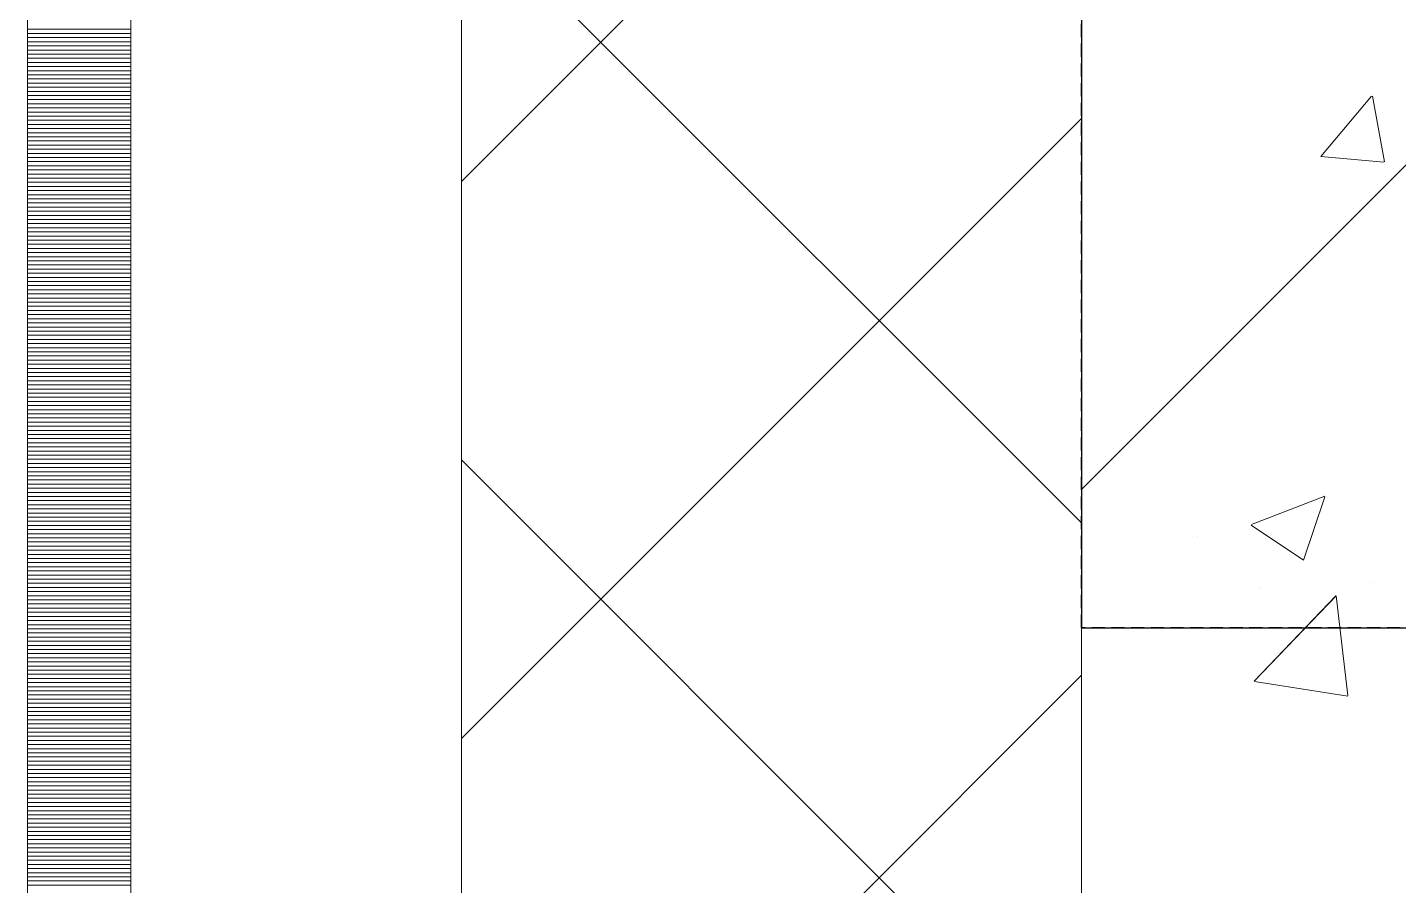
# Model space of a CAD drawing. Header units: millimetres. Extents: x 470010 to 1231400, y -134005 to 421770.
# Drawn here: x 672518.6 to 672850.3, y -53573.6 to -53366 of the extents above; entities that cross this region are included whole.
import ezdxf
from ezdxf.enums import TextEntityAlignment as Align

# ---------------------------------------------------------------- set-up
doc = ezdxf.new("R2010")
doc.units = ezdxf.units.MM
doc.linetypes.add('DASHED', pattern=[19.05, 12.7, -6.35])
doc.linetypes.add('HIDDEN2', pattern=[4.7625, 3.175, -1.5875])
doc.layers.get('Defpoints').update_dxf_attribs({"color": 140})
doc.layers.add('АР_Делит', color=120, linetype='Continuous', lineweight=0, plot=False)
for name, color, linetype, lineweight in [('АР_Колонны', 70, 'Continuous', 30), ('АР_Стены ЖБ', 7, 'Continuous', 35), ('АР_Стены ПЕНОблок', 52, 'Continuous', 20), ('АР_Тонкая', 254, 'Continuous', 5), ('АР_Утеплитель', 31, 'Continuous', 0), ('АР_Штриховка', 8, 'Continuous', 0)]:
    doc.layers.add(name, color=color, linetype=linetype, lineweight=lineweight)
doc.layers.add('РД_Оси_100', color=7, linetype='Continuous', lineweight=0, true_color=0x525252)
doc.styles.add('style1', font='ARIALN.TTF')

# ---------------------------------------------------------------- blocks, each defined once
blk = doc.blocks.new('СОШ_2200_АР_ОСИ_М100_28.05.24')
at = {"layer": 'АР_Делит', "color": 251, "linetype": 'DASHED', "true_color": 0x636466}
blk.add_lwpolyline([(114955, 135155), (114955, -355), (93595.036, -355), (93595.036, 13855), (94145, 13855), (94145, 68320), (66055, 68320), (66055, 13857.73), (83455, 13857.73), (83455, -355), (45245, -355), (45245, 13145), (44695, 13145), (44695, 26755), (45245, 26755), (45245, 68320), (20455, 68320), (20455, 26755), (27955, 26755), (27955, 13145), (-355, 13145), (-355, 100855)], dxfattribs=at)
blk = doc.blocks.new('A$C9108343f')
at = {"layer": 'АР_Колонны', "color": 18, "linetype": 'HIDDEN2', "lineweight": 25, "true_color": 0x000000}
for p, q in [((7054.96, 46855), (7054.96, 47755)), ((7274.96, 46855), (7054.96, 46855))]:
    blk.add_line(p, q, dxfattribs=at)
at = {"layer": 'АР_Колонны', "color": 18, "linetype": 'Continuous', "lineweight": 15, "true_color": 0x000000}
for p, q in [((7054.96, 47755), (7054.96, 46855)), ((7054.96, 47755), (7054.96, 46855)), ((7054.96, 46855), (7274.96, 46855)), ((7054.96, 46855), (7274.96, 46855))]:
    blk.add_line(p, q, dxfattribs=at)
at = {"layer": 'АР_Стены ЖБ', "color": 18, "linetype": 'Continuous', "lineweight": 30, "true_color": 0x000000}
for p, q in [((7054.96, 47755), (7054.96, 46855)), ((7054.96, 46855), (7274.96, 46855))]:
    blk.add_line(p, q, dxfattribs=at)
at = {"layer": 'АР_Стены ПЕНОблок', "color": 18, "linetype": 'Continuous', "lineweight": 20, "true_color": 0x000000}
blk.add_line((7054.96, 97555), (7054.96, 21355), dxfattribs=at)
at = {"layer": 'АР_Тонкая', "color": 18, "linetype": 'Continuous', "lineweight": 5, "true_color": 0x000000}
for p, q in [((6799.96, 97555), (6799.96, 21355)), ((6824.96, 97555), (6824.96, 21355)), ((6824.96, 21355), (6824.96, 97555)), ((6904.96, 21355), (6904.96, 97555))]:
    blk.add_line(p, q, dxfattribs=at)
at = {"layer": 'АР_Утеплитель', "color": 18, "linetype": 'Continuous', "lineweight": 0, "true_color": 0x000000}
for p, q in [((6904.96, 97555), (6904.96, 21355)), ((7054.96, 21355), (7054.96, 97555))]:
    blk.add_line(p, q, dxfattribs=at)
at = {"layer": 'АР_Штриховка', "color": 18, "linetype": 'Continuous', "lineweight": 0, "true_color": 0x000000}
for p, q in [((6904.96, 46962.92), (7054.96, 47112.92)), ((7054.96, 46880.36), (6904.96, 47030.36)), ((6799.96, 46999.75), (6824.96, 46999.75)), ((6799.96, 46998.75), (6824.96, 46998.75)), ((6799.96, 46997.75), (6824.96, 46997.75)), ((6799.96, 46996.75), (6824.96, 46996.75)), ((6799.96, 46995.75), (6824.96, 46995.75)), ((6799.96, 46994.75), (6824.96, 46994.75)), ((6799.96, 46993.75), (6824.96, 46993.75)), ((6799.96, 46992.75), (6824.96, 46992.75)), ((6799.96, 46991.75), (6824.96, 46991.75)), ((6799.96, 46990.75), (6824.96, 46990.75)), ((6799.96, 46989.75), (6824.96, 46989.75)), ((6799.96, 46988.75), (6824.96, 46988.75)), ((6799.96, 46987.75), (6824.96, 46987.75)), ((6799.96, 46986.75), (6824.96, 46986.75)), ((6799.96, 46985.75), (6824.96, 46985.75)), ((6799.96, 46984.75), (6824.96, 46984.75)), ((6799.96, 46983.75), (6824.96, 46983.75)), ((6799.96, 46982.75), (6824.96, 46982.75)), ((7112.92, 46968.97), (7125.17, 46983.56)), ((7128.29, 46967.67), (7125.36, 46983.59)), ((6799.96, 46981.75), (6824.96, 46981.75)), ((6799.96, 46980.75), (6824.96, 46980.75)), ((6799.96, 46979.75), (6824.96, 46979.75)), ((6799.96, 46978.75), (6824.96, 46978.75)), ((6799.96, 46977.75), (6824.96, 46977.75)), ((6799.96, 46976.75), (6824.96, 46976.75)), ((6799.96, 46975.75), (6824.96, 46975.75)), ((6904.96, 46828.22), (7054.96, 46978.22)), ((6799.96, 46974.75), (6824.96, 46974.75)), ((6799.96, 46973.75), (6824.96, 46973.75)), ((6799.96, 46972.75), (6824.96, 46972.75)), ((6799.96, 46971.75), (6824.96, 46971.75)), ((6799.96, 46970.75), (6824.96, 46970.75)), ((6799.96, 46969.75), (6824.96, 46969.75)), ((7112.92, 46968.97), (7128.11, 46967.64)), ((6799.96, 46968.75), (6824.96, 46968.75)), ((6799.96, 46967.75), (6824.96, 46967.75)), ((6799.96, 46966.75), (6824.96, 46966.75)), ((6799.96, 46965.75), (6824.96, 46965.75)), ((6799.96, 46964.75), (6824.96, 46964.75)), ((6799.96, 46963.75), (6824.96, 46963.75)), ((6799.96, 46962.75), (6824.96, 46962.75)), ((6799.96, 46961.75), (6824.96, 46961.75)), ((6799.96, 46960.75), (6824.96, 46960.75)), ((6799.96, 46959.75), (6824.96, 46959.75)), ((6799.96, 46958.75), (6824.96, 46958.75)), ((6799.96, 46957.75), (6824.96, 46957.75)), ((6799.96, 46956.75), (6824.96, 46956.75)), ((6799.96, 46955.75), (6824.96, 46955.75)), ((6799.96, 46954.75), (6824.96, 46954.75)), ((6799.96, 46953.75), (6824.96, 46953.75)), ((6799.96, 46952.75), (6824.96, 46952.75)), ((6799.96, 46951.75), (6824.96, 46951.75)), ((6799.96, 46950.75), (6824.96, 46950.75)), ((6799.96, 46949.75), (6824.96, 46949.75)), ((6799.96, 46948.75), (6824.96, 46948.75)), ((6799.96, 46947.75), (6824.96, 46947.75)), ((6799.96, 46946.75), (6824.96, 46946.75)), ((6799.96, 46945.75), (6824.96, 46945.75)), ((6799.96, 46944.75), (6824.96, 46944.75)), ((6799.96, 46943.75), (6824.96, 46943.75)), ((6799.96, 46942.75), (6824.96, 46942.75)), ((6799.96, 46941.75), (6824.96, 46941.75)), ((6799.96, 46940.75), (6824.96, 46940.75)), ((6799.96, 46939.75), (6824.96, 46939.75)), ((6799.96, 46938.75), (6824.96, 46938.75)), ((6799.96, 46937.75), (6824.96, 46937.75)), ((6799.96, 46936.75), (6824.96, 46936.75)), ((6799.96, 46935.75), (6824.96, 46935.75)), ((6799.96, 46934.75), (6824.96, 46934.75)), ((6799.96, 46933.75), (6824.96, 46933.75)), ((6799.96, 46932.75), (6824.96, 46932.75)), ((6799.96, 46931.75), (6824.96, 46931.75)), ((6799.96, 46930.75), (6824.96, 46930.75)), ((6799.96, 46929.75), (6824.96, 46929.75)), ((6799.96, 46928.75), (6824.96, 46928.75)), ((6799.96, 46927.75), (6824.96, 46927.75)), ((6799.96, 46926.75), (6824.96, 46926.75)), ((6799.96, 46925.75), (6824.96, 46925.75)), ((6799.96, 46924.75), (6824.96, 46924.75)), ((6799.96, 46923.75), (6824.96, 46923.75)), ((6799.96, 46922.75), (6824.96, 46922.75)), ((6799.96, 46921.75), (6824.96, 46921.75)), ((6799.96, 46920.75), (6824.96, 46920.75)), ((6799.96, 46919.75), (6824.96, 46919.75)), ((6799.96, 46918.75), (6824.96, 46918.75)), ((6799.96, 46917.75), (6824.96, 46917.75)), ((6799.96, 46916.75), (6824.96, 46916.75)), ((6799.96, 46915.75), (6824.96, 46915.75)), ((6799.96, 46914.75), (6824.96, 46914.75)), ((6799.96, 46913.75), (6824.96, 46913.75)), ((6799.96, 46912.75), (6824.96, 46912.75)), ((6799.96, 46911.75), (6824.96, 46911.75)), ((6799.96, 46910.75), (6824.96, 46910.75)), ((6799.96, 46909.75), (6824.96, 46909.75)), ((6799.96, 46908.75), (6824.96, 46908.75)), ((6799.96, 46907.75), (6824.96, 46907.75)), ((6799.96, 46906.75), (6824.96, 46906.75)), ((6799.96, 46905.75), (6824.96, 46905.75)), ((6799.96, 46904.75), (6824.96, 46904.75)), ((6799.96, 46903.75), (6824.96, 46903.75)), ((6799.96, 46902.75), (6824.96, 46902.75)), ((6799.96, 46901.75), (6824.96, 46901.75)), ((6799.96, 46900.75), (6824.96, 46900.75)), ((6799.96, 46899.75), (6824.96, 46899.75)), ((6799.96, 46898.75), (6824.96, 46898.75)), ((6799.96, 46897.75), (6824.96, 46897.75)), ((6799.96, 46896.75), (6824.96, 46896.75)), ((6799.96, 46895.75), (6824.96, 46895.75)), ((6799.96, 46894.75), (6824.96, 46894.75)), ((6799.96, 46893.75), (6824.96, 46893.75)), ((6799.96, 46892.75), (6824.96, 46892.75)), ((7054.96, 46745.65), (6904.96, 46895.65)), ((6799.96, 46891.75), (6824.96, 46891.75)), ((6799.96, 46890.75), (6824.96, 46890.75)), ((6799.96, 46889.75), (6824.96, 46889.75)), ((6799.96, 46888.75), (6824.96, 46888.75)), ((6799.96, 46887.75), (6824.96, 46887.75)), ((6799.96, 46886.75), (6824.96, 46886.75)), ((7096.1, 46879.99), (7113.89, 46886.81)), ((7108.69, 46871.33), (7113.84, 46886.67)), ((6799.96, 46885.75), (6824.96, 46885.75)), ((6799.96, 46884.75), (6824.96, 46884.75)), ((6799.96, 46883.75), (6824.96, 46883.75)), ((6799.96, 46882.75), (6824.96, 46882.75)), ((6799.96, 46881.75), (6824.96, 46881.75)), ((6799.96, 46880.75), (6824.96, 46880.75)), ((6799.96, 46879.75), (6824.96, 46879.75)), ((7096.04, 46879.85), (7108.68, 46871.33)), ((6799.96, 46878.75), (6824.96, 46878.75)), ((6799.96, 46877.75), (6824.96, 46877.75)), ((6799.96, 46876.75), (6824.96, 46876.75)), ((7082.95, 46877.11), (7082.95, 46877.11)), ((6799.96, 46875.75), (6824.96, 46875.75)), ((6799.96, 46874.75), (6824.96, 46874.75)), ((6799.96, 46873.75), (6824.96, 46873.75)), ((6799.96, 46872.75), (6824.96, 46872.75)), ((6799.96, 46871.75), (6824.96, 46871.75)), ((6799.96, 46870.75), (6824.96, 46870.75)), ((6799.96, 46869.75), (6824.96, 46869.75)), ((6799.96, 46868.75), (6824.96, 46868.75)), ((6799.96, 46867.75), (6824.96, 46867.75)), ((6799.96, 46866.75), (6824.96, 46866.75)), ((6799.96, 46865.75), (6824.96, 46865.75)), ((6799.96, 46864.75), (6824.96, 46864.75)), ((6799.96, 46863.75), (6824.96, 46863.75)), ((6799.96, 46862.75), (6824.96, 46862.75)), ((7096.78, 46842.08), (7116.57, 46862.7)), ((7098.39, 46864.55), (7098.39, 46864.55)), ((7119.43, 46838.59), (7116.62, 46862.71)), ((7124.88, 46865.85), (7124.88, 46865.85)), ((6799.96, 46861.75), (6824.96, 46861.75)), ((6799.96, 46860.75), (6824.96, 46860.75)), ((6799.96, 46859.75), (6824.96, 46859.75)), ((6799.96, 46858.75), (6824.96, 46858.75)), ((6799.96, 46857.75), (6824.96, 46857.75)), ((6799.96, 46856.75), (6824.96, 46856.75)), ((6799.96, 46855.75), (6824.96, 46855.75)), ((6799.96, 46854.75), (6824.96, 46854.75)), ((6799.96, 46853.75), (6824.96, 46853.75)), ((6799.96, 46852.75), (6824.96, 46852.75)), ((6799.96, 46851.75), (6824.96, 46851.75)), ((6799.96, 46850.75), (6824.96, 46850.75)), ((6799.96, 46849.75), (6824.96, 46849.75)), ((6799.96, 46848.75), (6824.96, 46848.75)), ((6799.96, 46847.75), (6824.96, 46847.75)), ((6799.96, 46846.75), (6824.96, 46846.75)), ((6799.96, 46845.75), (6824.96, 46845.75)), ((6799.96, 46844.75), (6824.96, 46844.75)), ((6799.96, 46843.75), (6824.96, 46843.75)), ((6799.96, 46842.75), (6824.96, 46842.75)), ((6904.96, 46693.52), (7054.96, 46843.52)), ((6799.96, 46841.75), (6824.96, 46841.75)), ((6799.96, 46840.75), (6824.96, 46840.75)), ((6799.96, 46839.75), (6824.96, 46839.75)), ((7096.82, 46842), (7119.41, 46838.49)), ((6799.96, 46838.75), (6824.96, 46838.75)), ((6799.96, 46837.75), (6824.96, 46837.75)), ((6799.96, 46836.75), (6824.96, 46836.75)), ((6799.96, 46835.75), (6824.96, 46835.75)), ((6799.96, 46834.75), (6824.96, 46834.75)), ((6799.96, 46833.75), (6824.96, 46833.75)), ((6799.96, 46832.75), (6824.96, 46832.75)), ((6799.96, 46831.75), (6824.96, 46831.75)), ((6799.96, 46830.75), (6824.96, 46830.75)), ((6799.96, 46829.75), (6824.96, 46829.75)), ((6799.96, 46828.75), (6824.96, 46828.75)), ((6799.96, 46827.75), (6824.96, 46827.75)), ((6799.96, 46826.75), (6824.96, 46826.75)), ((6799.96, 46825.75), (6824.96, 46825.75)), ((6799.96, 46824.75), (6824.96, 46824.75)), ((6799.96, 46823.75), (6824.96, 46823.75)), ((6799.96, 46822.75), (6824.96, 46822.75)), ((6799.96, 46821.75), (6824.96, 46821.75)), ((6799.96, 46820.75), (6824.96, 46820.75)), ((6799.96, 46819.75), (6824.96, 46819.75)), ((6799.96, 46818.75), (6824.96, 46818.75)), ((6799.96, 46817.75), (6824.96, 46817.75)), ((6799.96, 46816.75), (6824.96, 46816.75)), ((6799.96, 46815.75), (6824.96, 46815.75)), ((6799.96, 46814.75), (6824.96, 46814.75)), ((6799.96, 46813.75), (6824.96, 46813.75)), ((6799.96, 46812.75), (6824.96, 46812.75)), ((6799.96, 46811.75), (6824.96, 46811.75)), ((6799.96, 46810.75), (6824.96, 46810.75)), ((6799.96, 46809.75), (6824.96, 46809.75)), ((6799.96, 46808.75), (6824.96, 46808.75)), ((6799.96, 46807.75), (6824.96, 46807.75)), ((6799.96, 46806.75), (6824.96, 46806.75)), ((6799.96, 46805.75), (6824.96, 46805.75)), ((6799.96, 46804.75), (6824.96, 46804.75)), ((6799.96, 46803.75), (6824.96, 46803.75)), ((6799.96, 46802.75), (6824.96, 46802.75)), ((6799.96, 46801.75), (6824.96, 46801.75)), ((6799.96, 46800.75), (6824.96, 46800.75)), ((6799.96, 46799.75), (6824.96, 46799.75)), ((6799.96, 46798.75), (6824.96, 46798.75)), ((6799.96, 46797.75), (6824.96, 46797.75)), ((6799.96, 46796.75), (6824.96, 46796.75)), ((6799.96, 46795.75), (6824.96, 46795.75)), ((6799.96, 46794.75), (6824.96, 46794.75)), ((6799.96, 46793.75), (6824.96, 46793.75)), ((6799.96, 46792.75), (6824.96, 46792.75))]:
    blk.add_line(p, q, dxfattribs=at)
at = {"layer": 'АР_Штриховка', "color": 18, "linetype": 'Continuous', "lineweight": 5, "true_color": 0x000000}
blk.add_line((7054.96, 46888.42), (7274.96, 47108.42), dxfattribs=at)
at = {"layer": 'РД_Оси_100'}
blk.add_blockref('СОШ_2200_АР_ОСИ_М100_28.05.24', (7154.96, 6755), dxfattribs=at)
at = {"layer": 'Defpoints', "color": 18, "true_color": 0x000000, "style": 'style1'}
for p in [(143949.34, 316089.12), (143974.98, 281639.5), (143890.4, 273244.71), (143839.99, 264276.81), (143967.75, 254892.38), (12251.96, 104178.14), (12382.58, 96023.14)]:
    blk.add_attdef('АР-ПОМЕЩЕНИЕ:НАИМЕНОВАНИЕ', text='', height=100, dxfattribs=at).set_placement(p, align=Align.MIDDLE)
at = {"layer": 'Defpoints', "color": 18, "true_color": 0x000000, "style": 'style1', "flags": 8}
for p in [(143951.3, 279099.09), (143848.34, 269251.11), (143875.33, 260094.25), (144049.74, 250824.7), (163419.28, 238153.36), (155897.46, 237965.97), (183037.2, 237965.97), (143342.94, 237876.19)]:
    blk.add_attdef('АР-ПОМЕЩЕНИЕ:НАИМЕНОВАНИЕ', text='', height=100, dxfattribs=at).set_placement(p, align=Align.MIDDLE)

msp = doc.modelspace()

# ---------------------------------------------------------------- linework, layer by layer
at = {"layer": 'АР_Колонны', "color": 18, "linetype": 'HIDDEN2', "lineweight": 25, "true_color": 0x000000}
for p, q in [((672773.57, -53511.242), (672773.57, -52611.242)), ((672993.57, -53511.242), (672773.57, -53511.242))]:
    msp.add_line(p, q, dxfattribs=at)
at = {"layer": 'АР_Колонны', "color": 18, "linetype": 'Continuous', "lineweight": 15, "true_color": 0x000000}
for p, q in [((672773.57, -52611.242), (672773.57, -53511.242)), ((672773.57, -52611.242), (672773.57, -53511.242)), ((672773.57, -53511.242), (672993.57, -53511.242)), ((672773.57, -53511.242), (672993.57, -53511.242))]:
    msp.add_line(p, q, dxfattribs=at)
at = {"layer": 'АР_Стены ЖБ', "color": 18, "linetype": 'Continuous', "lineweight": 30, "true_color": 0x000000}
for p, q in [((672773.57, -52611.242), (672773.57, -53511.242)), ((672773.57, -53511.242), (672993.57, -53511.242))]:
    msp.add_line(p, q, dxfattribs=at)
at = {"layer": 'АР_Стены ПЕНОблок', "color": 18, "linetype": 'Continuous', "lineweight": 20, "true_color": 0x000000}
msp.add_line((672773.57, -2811.242), (672773.57, -79011.242), dxfattribs=at)
at = {"layer": 'АР_Тонкая', "color": 18, "linetype": 'Continuous', "lineweight": 5, "true_color": 0x000000}
for p, q in [((672518.57, -2811.242), (672518.57, -79011.242)), ((672543.57, -2811.242), (672543.57, -79011.242)), ((672543.57, -79011.242), (672543.57, -2811.242)), ((672623.57, -79011.242), (672623.57, -2811.242))]:
    msp.add_line(p, q, dxfattribs=at)
at = {"layer": 'АР_Утеплитель', "color": 18, "linetype": 'Continuous', "lineweight": 0, "true_color": 0x000000}
for p, q in [((672623.57, -2811.242), (672623.57, -79011.242)), ((672773.57, -79011.242), (672773.57, -2811.242))]:
    msp.add_line(p, q, dxfattribs=at)
at = {"layer": 'АР_Штриховка', "color": 18, "linetype": 'Continuous', "lineweight": 0, "true_color": 0x000000}
for p, q in [((672623.57, -53403.319), (672773.57, -53253.319)), ((672773.57, -53485.886), (672623.57, -53335.886)), ((672518.57, -53366.492), (672543.57, -53366.492)), ((672518.57, -53367.492), (672543.57, -53367.492)), ((672518.57, -53368.492), (672543.57, -53368.492)), ((672518.57, -53369.492), (672543.57, -53369.492)), ((672518.57, -53370.492), (672543.57, -53370.492)), ((672518.57, -53371.492), (672543.57, -53371.492)), ((672518.57, -53372.492), (672543.57, -53372.492)), ((672518.57, -53373.492), (672543.57, -53373.492)), ((672518.57, -53374.492), (672543.57, -53374.492)), ((672518.57, -53375.492), (672543.57, -53375.492)), ((672518.57, -53376.492), (672543.57, -53376.492)), ((672518.57, -53377.492), (672543.57, -53377.492)), ((672518.57, -53378.492), (672543.57, -53378.492)), ((672518.57, -53379.492), (672543.57, -53379.492)), ((672518.57, -53380.492), (672543.57, -53380.492)), ((672518.57, -53381.492), (672543.57, -53381.492)), ((672518.57, -53382.492), (672543.57, -53382.492)), ((672518.57, -53383.492), (672543.57, -53383.492)), ((672518.57, -53384.492), (672543.57, -53384.492)), ((672831.536, -53397.272), (672843.781, -53382.679)), ((672846.905, -53398.57), (672843.968, -53382.648)), ((672518.57, -53385.492), (672543.57, -53385.492)), ((672518.57, -53386.492), (672543.57, -53386.492)), ((672518.57, -53387.492), (672543.57, -53387.492)), ((672623.57, -53538.023), (672773.57, -53388.023)), ((672518.57, -53388.492), (672543.57, -53388.492)), ((672518.57, -53389.492), (672543.57, -53389.492)), ((672518.57, -53390.492), (672543.57, -53390.492)), ((672518.57, -53391.492), (672543.57, -53391.492)), ((672518.57, -53392.492), (672543.57, -53392.492)), ((672518.57, -53393.492), (672543.57, -53393.492)), ((672518.57, -53394.492), (672543.57, -53394.492)), ((672518.57, -53395.492), (672543.57, -53395.492)), ((672518.57, -53396.492), (672543.57, -53396.492)), ((672518.57, -53397.492), (672543.57, -53397.492)), ((672831.536, -53397.276), (672846.718, -53398.604)), ((672518.57, -53398.492), (672543.57, -53398.492)), ((672518.57, -53399.492), (672543.57, -53399.492)), ((672518.57, -53400.492), (672543.57, -53400.492)), ((672518.57, -53401.492), (672543.57, -53401.492)), ((672518.57, -53402.492), (672543.57, -53402.492)), ((672518.57, -53403.492), (672543.57, -53403.492)), ((672518.57, -53404.492), (672543.57, -53404.492)), ((672518.57, -53405.492), (672543.57, -53405.492)), ((672518.57, -53406.492), (672543.57, -53406.492)), ((672518.57, -53407.492), (672543.57, -53407.492)), ((672518.57, -53408.492), (672543.57, -53408.492)), ((672518.57, -53409.492), (672543.57, -53409.492)), ((672518.57, -53410.492), (672543.57, -53410.492)), ((672518.57, -53411.492), (672543.57, -53411.492)), ((672518.57, -53412.492), (672543.57, -53412.492)), ((672518.57, -53413.492), (672543.57, -53413.492)), ((672518.57, -53414.492), (672543.57, -53414.492)), ((672518.57, -53415.492), (672543.57, -53415.492)), ((672518.57, -53416.492), (672543.57, -53416.492)), ((672518.57, -53417.492), (672543.57, -53417.492)), ((672518.57, -53418.492), (672543.57, -53418.492)), ((672518.57, -53419.492), (672543.57, -53419.492)), ((672518.57, -53420.492), (672543.57, -53420.492)), ((672518.57, -53421.492), (672543.57, -53421.492)), ((672518.57, -53422.492), (672543.57, -53422.492)), ((672518.57, -53423.492), (672543.57, -53423.492)), ((672518.57, -53424.492), (672543.57, -53424.492)), ((672518.57, -53425.492), (672543.57, -53425.492)), ((672518.57, -53426.492), (672543.57, -53426.492)), ((672518.57, -53427.492), (672543.57, -53427.492)), ((672518.57, -53428.492), (672543.57, -53428.492)), ((672518.57, -53429.492), (672543.57, -53429.492)), ((672518.57, -53430.492), (672543.57, -53430.492)), ((672518.57, -53431.492), (672543.57, -53431.492)), ((672518.57, -53432.492), (672543.57, -53432.492)), ((672518.57, -53433.492), (672543.57, -53433.492)), ((672518.57, -53434.492), (672543.57, -53434.492)), ((672518.57, -53435.492), (672543.57, -53435.492)), ((672518.57, -53436.492), (672543.57, -53436.492)), ((672518.57, -53437.492), (672543.57, -53437.492)), ((672518.57, -53438.492), (672543.57, -53438.492)), ((672518.57, -53439.492), (672543.57, -53439.492)), ((672518.57, -53440.492), (672543.57, -53440.492)), ((672518.57, -53441.492), (672543.57, -53441.492)), ((672518.57, -53442.492), (672543.57, -53442.492)), ((672518.57, -53443.492), (672543.57, -53443.492)), ((672518.57, -53444.492), (672543.57, -53444.492)), ((672518.57, -53445.492), (672543.57, -53445.492)), ((672518.57, -53446.492), (672543.57, -53446.492)), ((672518.57, -53447.492), (672543.57, -53447.492)), ((672518.57, -53448.492), (672543.57, -53448.492)), ((672518.57, -53449.492), (672543.57, -53449.492)), ((672518.57, -53450.492), (672543.57, -53450.492)), ((672518.57, -53451.492), (672543.57, -53451.492)), ((672518.57, -53452.492), (672543.57, -53452.492)), ((672518.57, -53453.492), (672543.57, -53453.492)), ((672518.57, -53454.492), (672543.57, -53454.492)), ((672518.57, -53455.492), (672543.57, -53455.492)), ((672518.57, -53456.492), (672543.57, -53456.492)), ((672518.57, -53457.492), (672543.57, -53457.492)), ((672518.57, -53458.492), (672543.57, -53458.492)), ((672518.57, -53459.492), (672543.57, -53459.492)), ((672518.57, -53460.492), (672543.57, -53460.492)), ((672518.57, -53461.492), (672543.57, -53461.492)), ((672518.57, -53462.492), (672543.57, -53462.492)), ((672518.57, -53463.492), (672543.57, -53463.492)), ((672518.57, -53464.492), (672543.57, -53464.492)), ((672518.57, -53465.492), (672543.57, -53465.492)), ((672518.57, -53466.492), (672543.57, -53466.492)), ((672518.57, -53467.492), (672543.57, -53467.492)), ((672518.57, -53468.492), (672543.57, -53468.492)), ((672518.57, -53469.492), (672543.57, -53469.492)), ((672518.57, -53470.492), (672543.57, -53470.492)), ((672773.57, -53620.59), (672623.57, -53470.59)), ((672518.57, -53471.492), (672543.57, -53471.492)), ((672518.57, -53472.492), (672543.57, -53472.492)), ((672518.57, -53473.492), (672543.57, -53473.492)), ((672518.57, -53474.492), (672543.57, -53474.492)), ((672518.57, -53475.492), (672543.57, -53475.492)), ((672518.57, -53476.492), (672543.57, -53476.492)), ((672518.57, -53477.492), (672543.57, -53477.492)), ((672518.57, -53478.492), (672543.57, -53478.492)), ((672518.57, -53479.492), (672543.57, -53479.492)), ((672518.57, -53480.492), (672543.57, -53480.492)), ((672814.714, -53486.255), (672832.499, -53479.428)), ((672827.3, -53494.916), (672832.45, -53479.567)), ((672518.57, -53481.492), (672543.57, -53481.492)), ((672518.57, -53482.492), (672543.57, -53482.492)), ((672518.57, -53483.492), (672543.57, -53483.492)), ((672518.57, -53484.492), (672543.57, -53484.492)), ((672518.57, -53485.492), (672543.57, -53485.492)), ((672518.57, -53486.492), (672543.57, -53486.492)), ((672518.57, -53487.492), (672543.57, -53487.492)), ((672814.653, -53486.39), (672827.288, -53494.912)), ((672518.57, -53488.492), (672543.57, -53488.492)), ((672518.57, -53489.492), (672543.57, -53489.492)), ((672518.57, -53490.492), (672543.57, -53490.492)), ((672518.57, -53491.492), (672543.57, -53491.492)), ((672518.57, -53492.492), (672543.57, -53492.492)), ((672518.57, -53493.492), (672543.57, -53493.492)), ((672518.57, -53494.492), (672543.57, -53494.492)), ((672518.57, -53495.492), (672543.57, -53495.492)), ((672518.57, -53496.492), (672543.57, -53496.492)), ((672518.57, -53497.492), (672543.57, -53497.492)), ((672518.57, -53498.492), (672543.57, -53498.492)), ((672518.57, -53499.492), (672543.57, -53499.492)), ((672518.57, -53500.492), (672543.57, -53500.492)), ((672518.57, -53501.492), (672543.57, -53501.492)), ((672518.57, -53502.492), (672543.57, -53502.492)), ((672518.57, -53503.492), (672543.57, -53503.492)), ((672815.394, -53524.158), (672835.177, -53503.539)), ((672838.038, -53527.655), (672835.232, -53503.533)), ((672518.57, -53504.492), (672543.57, -53504.492)), ((672518.57, -53505.492), (672543.57, -53505.492)), ((672518.57, -53506.492), (672543.57, -53506.492)), ((672518.57, -53507.492), (672543.57, -53507.492)), ((672518.57, -53508.492), (672543.57, -53508.492)), ((672518.57, -53509.492), (672543.57, -53509.492)), ((672518.57, -53510.492), (672543.57, -53510.492)), ((672518.57, -53511.492), (672543.57, -53511.492)), ((672518.57, -53512.492), (672543.57, -53512.492)), ((672518.57, -53513.492), (672543.57, -53513.492)), ((672518.57, -53514.492), (672543.57, -53514.492)), ((672518.57, -53515.492), (672543.57, -53515.492)), ((672518.57, -53516.492), (672543.57, -53516.492)), ((672518.57, -53517.492), (672543.57, -53517.492)), ((672518.57, -53518.492), (672543.57, -53518.492)), ((672518.57, -53519.492), (672543.57, -53519.492)), ((672518.57, -53520.492), (672543.57, -53520.492)), ((672518.57, -53521.492), (672543.57, -53521.492)), ((672518.57, -53522.492), (672543.57, -53522.492)), ((672518.57, -53523.492), (672543.57, -53523.492)), ((672623.57, -53672.727), (672773.57, -53522.727)), ((672518.57, -53524.492), (672543.57, -53524.492)), ((672518.57, -53525.492), (672543.57, -53525.492)), ((672518.57, -53526.492), (672543.57, -53526.492)), ((672815.434, -53524.244), (672838.024, -53527.747)), ((672518.57, -53527.492), (672543.57, -53527.492)), ((672518.57, -53528.492), (672543.57, -53528.492)), ((672518.57, -53529.492), (672543.57, -53529.492)), ((672518.57, -53530.492), (672543.57, -53530.492)), ((672518.57, -53531.492), (672543.57, -53531.492)), ((672518.57, -53532.492), (672543.57, -53532.492)), ((672518.57, -53533.492), (672543.57, -53533.492)), ((672518.57, -53534.492), (672543.57, -53534.492)), ((672518.57, -53535.492), (672543.57, -53535.492)), ((672518.57, -53536.492), (672543.57, -53536.492)), ((672518.57, -53537.492), (672543.57, -53537.492)), ((672518.57, -53538.492), (672543.57, -53538.492)), ((672518.57, -53539.492), (672543.57, -53539.492)), ((672518.57, -53540.492), (672543.57, -53540.492)), ((672518.57, -53541.492), (672543.57, -53541.492)), ((672518.57, -53542.492), (672543.57, -53542.492)), ((672518.57, -53543.492), (672543.57, -53543.492)), ((672518.57, -53544.492), (672543.57, -53544.492)), ((672518.57, -53545.492), (672543.57, -53545.492)), ((672518.57, -53546.492), (672543.57, -53546.492)), ((672518.57, -53547.492), (672543.57, -53547.492)), ((672518.57, -53548.492), (672543.57, -53548.492)), ((672518.57, -53549.492), (672543.57, -53549.492)), ((672518.57, -53550.492), (672543.57, -53550.492)), ((672518.57, -53551.492), (672543.57, -53551.492)), ((672518.57, -53552.492), (672543.57, -53552.492)), ((672518.57, -53553.492), (672543.57, -53553.492)), ((672518.57, -53554.492), (672543.57, -53554.492)), ((672518.57, -53555.492), (672543.57, -53555.492)), ((672518.57, -53556.492), (672543.57, -53556.492)), ((672518.57, -53557.492), (672543.57, -53557.492)), ((672518.57, -53558.492), (672543.57, -53558.492)), ((672518.57, -53559.492), (672543.57, -53559.492)), ((672518.57, -53560.492), (672543.57, -53560.492)), ((672518.57, -53561.492), (672543.57, -53561.492)), ((672518.57, -53562.492), (672543.57, -53562.492)), ((672518.57, -53563.492), (672543.57, -53563.492)), ((672518.57, -53564.492), (672543.57, -53564.492)), ((672518.57, -53565.492), (672543.57, -53565.492)), ((672518.57, -53566.492), (672543.57, -53566.492)), ((672518.57, -53567.492), (672543.57, -53567.492)), ((672518.57, -53568.492), (672543.57, -53568.492)), ((672518.57, -53569.492), (672543.57, -53569.492)), ((672518.57, -53570.492), (672543.57, -53570.492)), ((672518.57, -53571.492), (672543.57, -53571.492)), ((672518.57, -53572.492), (672543.57, -53572.492)), ((672518.57, -53573.492), (672543.57, -53573.492))]:
    msp.add_line(p, q, dxfattribs=at)
at = {"layer": 'АР_Штриховка', "color": 18, "linetype": 'Continuous', "lineweight": 5, "true_color": 0x000000}
msp.add_line((672773.57, -53477.826), (672993.57, -53257.826), dxfattribs=at)

# ---------------------------------------------------------------- block references
msp.add_blockref('A$C9108343f', (665718.612, -100366.242))
at = {"layer": 'РД_Оси_100'}
msp.add_blockref('СОШ_2200_АР_ОСИ_М100_28.05.24', (672873.57, -93611.242), dxfattribs=at)

doc.saveas('drawing.dxf')
